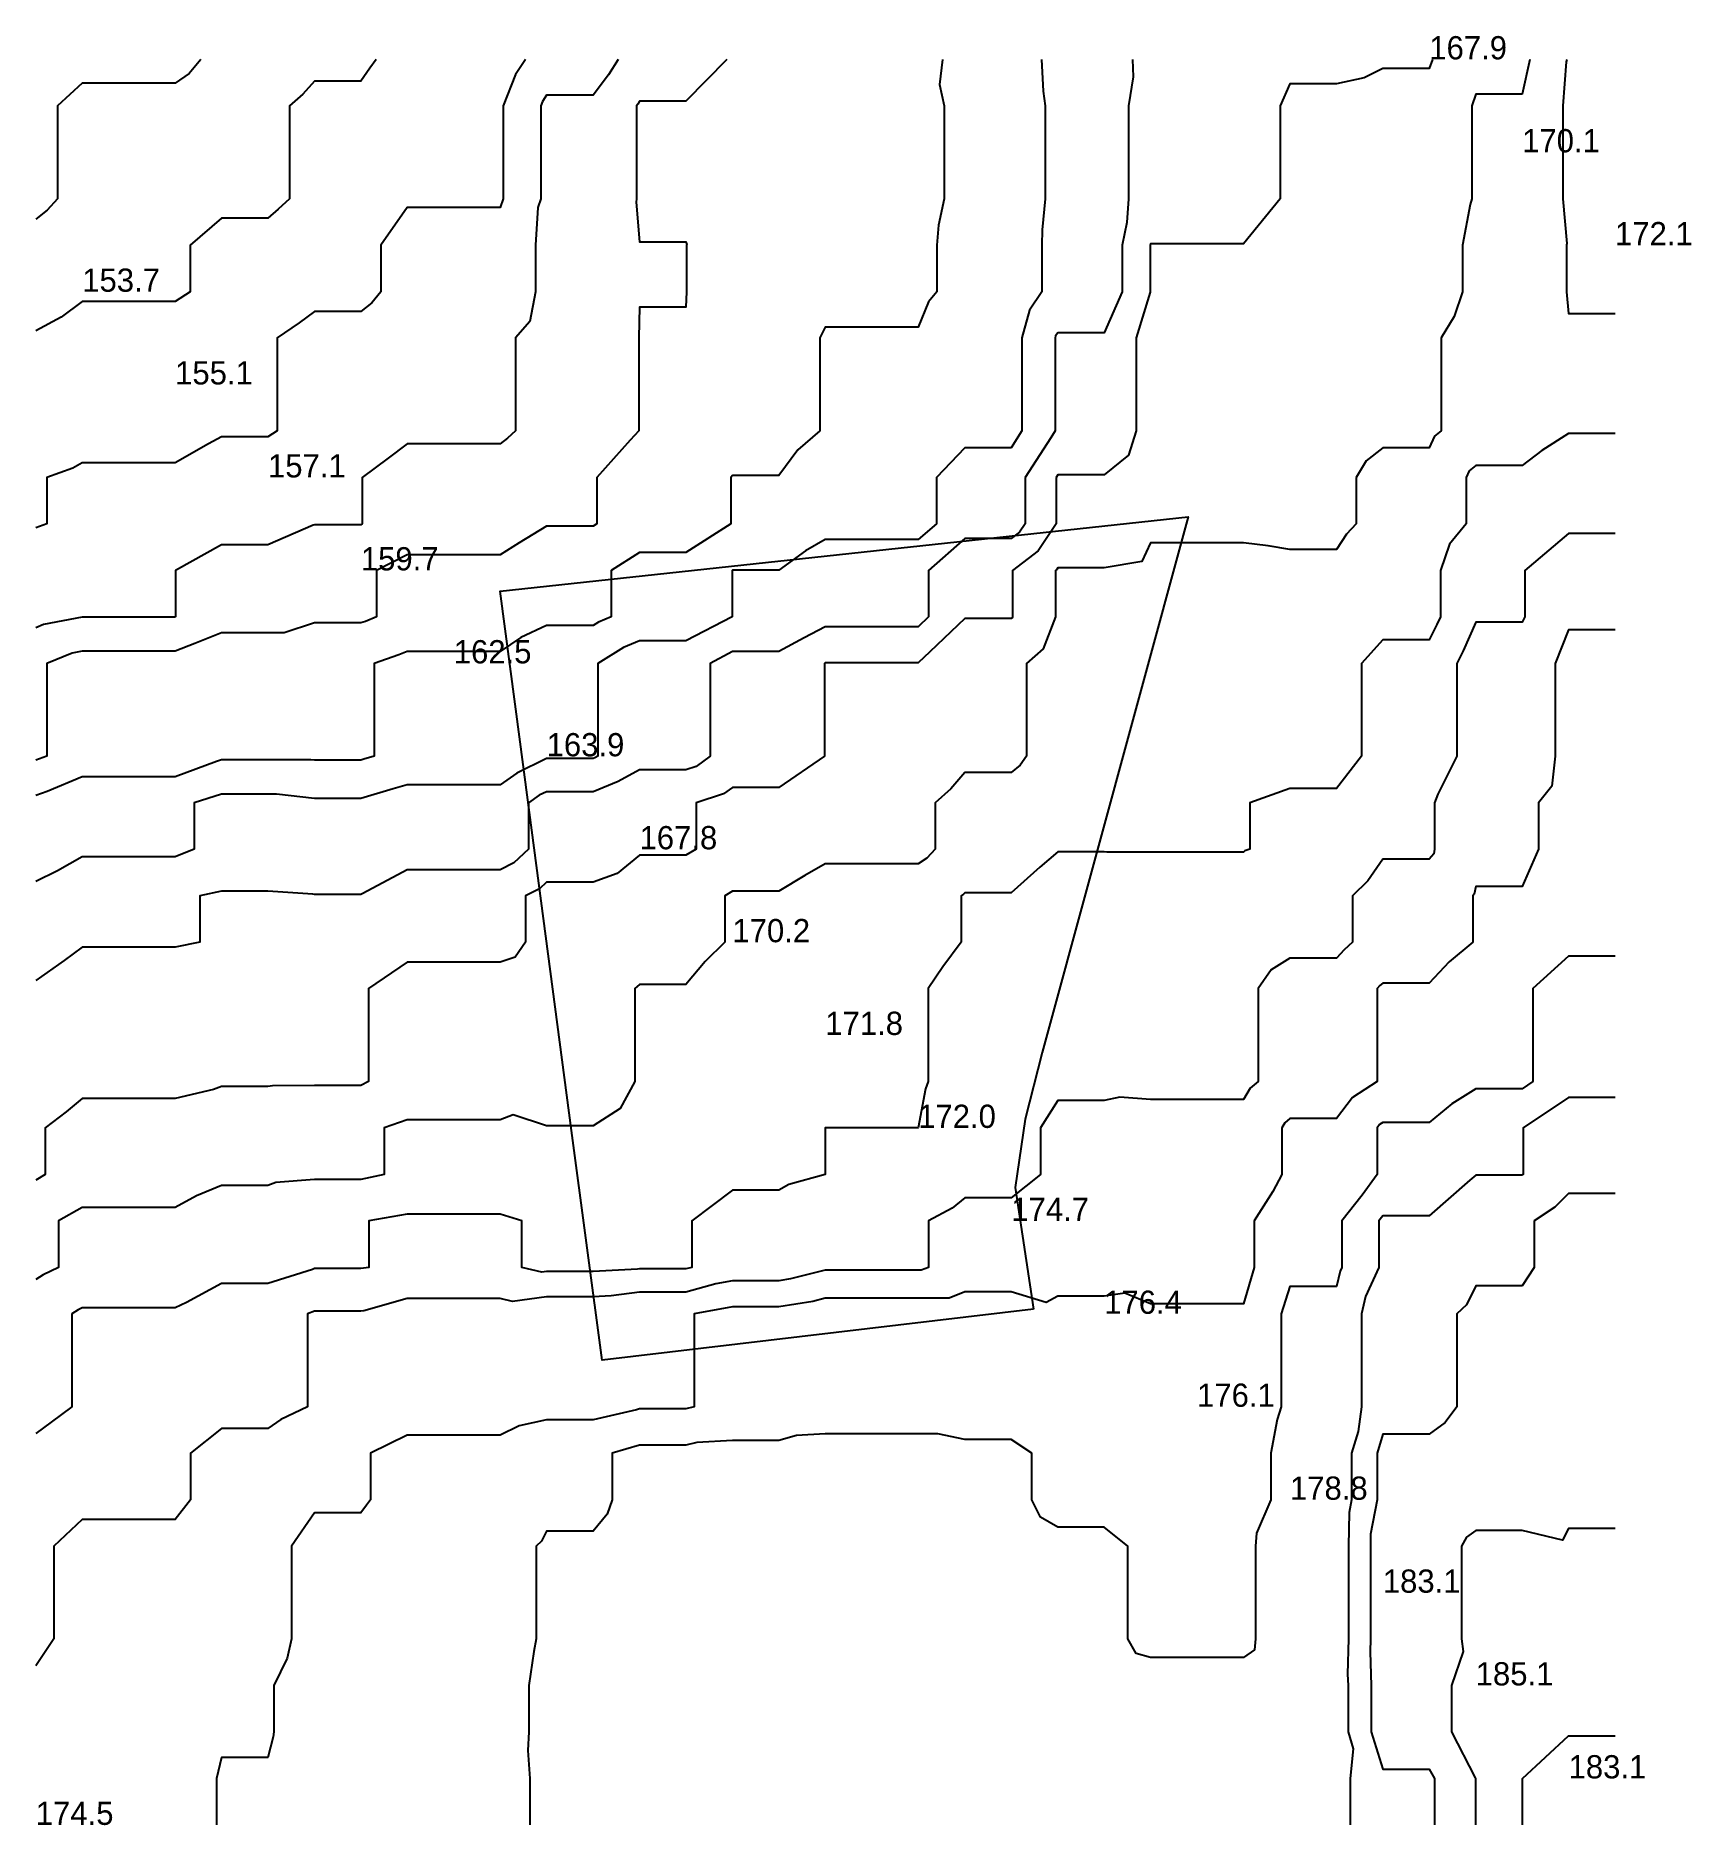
# Model space of a CAD drawing. Extents: x 0 to 71.3, y 0 to 77.
import ezdxf

# ---------------------------------------------------------------- set-up
doc = ezdxf.new("R2010")
doc.units = 0
for name, color, linetype in [('CONTOURS_MAJEURES', 3, 'CONTINUOUS'), ('CONTOURS_MINEURES', 8, 'CONTINUOUS'), ('PARCELLE', 4, 'CONTINUOUS'), ('POINTS_COTES', 7, 'CONTINUOUS')]:
    doc.layers.add(name, color=color, linetype=linetype)

msp = doc.modelspace()

# ---------------------------------------------------------------- linework, layer by layer
at = {"layer": 'CONTOURS_MAJEURES'}
for points in [[(29.756, 75.998), (27.996, 74.194), (26.193, 74.194), (25.997, 74.194), (25.921, 74.073), (25.864, 73.998), (25.864, 73.865), (25.864, 71.997), (25.864, 70.129), (25.864, 69.996), (25.856, 69.856), (25.997, 68.149), (27.843, 68.149), (27.996, 68.149), (28.028, 68.027), (28.023, 67.995), (28.023, 67.968), (28.023, 65.995), (27.996, 65.331), (27.33, 65.331), (25.997, 65.331), (25.972, 64.03), (25.966, 64.005), (25.966, 63.974), (25.966, 62.004), (25.966, 61.973), (25.966, 60.003), (25.597, 59.603), (24.156, 58.003), (24.156, 57.844), (24.156, 56.002), (23.997, 55.905), (22.094, 55.905), (21.998, 55.905), (20.808, 55.191), (19.998, 54.664), (18.661, 54.664), (17.998, 54.664), (17.336, 54.664), (15.999, 54.664), (14.674, 54.001), (14.674, 52.675), (14.674, 52), (14.194, 51.805), (13.999, 51.739), (13.738, 51.739), (11.999, 51.739), (10.69, 51.309), (10, 51.309), (9.309, 51.309), (8, 51.309), (6.856, 50.855), (6, 50.522), (5.478, 50.522), (4.001, 50.522), (2.523, 50.522), (2.001, 50.522), (1.564, 50.437), (0.474, 49.999), (0.474, 48.472), (0.474, 47.999), (0.474, 46.471), (0.474, 45.998), (0.001, 45.831)], [(64.327, 75.998), (64.001, 74.507), (63.492, 74.507), (62.001, 74.507), (61.833, 73.998), (61.833, 73.829), (61.833, 71.997), (61.833, 70.165), (61.833, 69.996), (61.76, 69.755), (61.438, 67.995), (61.438, 66.558), (61.438, 65.995), (61.069, 64.932), (60.518, 64.005), (60.518, 62.521), (60.518, 62.004), (60.518, 61.487), (60.518, 60.003), (60.232, 59.773), (60.002, 59.274), (59.272, 59.274), (58.002, 59.274), (57.291, 58.713), (56.853, 58.003), (56.853, 56.853), (56.853, 56.002), (56.444, 55.56), (56.002, 54.905), (55.098, 54.905), (54.003, 54.905), (53.062, 55.06), (52.003, 55.186), (50.819, 55.186), (50.003, 55.186), (49.188, 55.186), (48.004, 55.186), (47.619, 54.386), (46.004, 54.111), (44.114, 54.111), (44.004, 54.111), (43.96, 54.045), (43.903, 54.001), (43.903, 53.9), (43.903, 52), (43.382, 50.622), (42.657, 49.999), (42.657, 49.347), (42.657, 47.999), (42.657, 46.65), (42.657, 45.998), (42.38, 45.623), (42.005, 45.3), (41.307, 45.3), (40.005, 45.3), (39.406, 44.593), (38.726, 43.997), (38.726, 42.724), (38.726, 41.996), (38.372, 41.621), (37.995, 41.373), (37.371, 41.373), (35.995, 41.373), (35.372, 41.373), (33.995, 41.373), (33.12, 40.872), (31.996, 40.194), (30.195, 40.194), (29.996, 40.194), (29.666, 39.996), (29.666, 38.325), (29.666, 37.995), (28.827, 37.168), (27.996, 36.173), (27.828, 36.173), (25.997, 36.173), (25.791, 36.005), (25.791, 35.799), (25.791, 34.004), (25.791, 33.798), (25.791, 32.004), (25.159, 30.841), (23.997, 30.097), (22.091, 30.097), (21.998, 30.097), (20.562, 30.568), (19.998, 30.351), (18.346, 30.351), (17.998, 30.351), (17.65, 30.351), (15.999, 30.351), (14.999, 30.003), (14.999, 29.002), (14.999, 28.002), (13.999, 27.782), (12.219, 27.782), (11.999, 27.782), (10.341, 27.66), (10, 27.528), (8.473, 27.528), (8, 27.528), (6.916, 27.086), (6, 26.577), (4.576, 26.577), (4.001, 26.577), (3.426, 26.577), (2.001, 26.577), (0.978, 26.001), (0.978, 24.978), (0.978, 24), (0.318, 23.683), (0.001, 23.482)], [(68, 31.312), (66.692, 31.312), (66, 31.312), (64.042, 30.003), (64.042, 29.961), (64.042, 28.002), (64.022, 27.981), (64.001, 27.967), (62.036, 27.967), (62.001, 27.967), (61.751, 27.752), (60.002, 26.214), (59.788, 26.214), (58.002, 26.214), (57.835, 26.001), (57.835, 24.168), (57.835, 24), (57.262, 22.74), (57.077, 22), (57.077, 21.075), (57.077, 19.999), (57.077, 18.923), (57.077, 17.998), (56.943, 16.939), (56.66, 15.997), (56.66, 15.34), (56.66, 13.997), (56.555, 13.443), (56.528, 11.996), (56.528, 10.521), (56.528, 9.995), (56.528, 9.472), (56.528, 8.005), (56.485, 6.488), (56.503, 6.005), (56.503, 5.503), (56.503, 4.004), (56.729, 3.276), (56.596, 2.003), (56.596, 0.597), (56.596, 0.002)]]:
    msp.add_lwpolyline(points, dxfattribs=at)
at = {"layer": 'CONTOURS_MINEURES'}
for points in [[(7.115, 75.998), (6.602, 75.396), (6, 74.968), (4.97, 74.968), (4.001, 74.968), (3.031, 74.968), (2.001, 74.968), (0.935, 73.998), (0.935, 73.064), (0.935, 71.997), (0.935, 70.93), (0.935, 69.996), (0.493, 69.505), (0.001, 69.121)], [(14.66, 75.998), (14.378, 75.619), (13.999, 75.063), (13.064, 75.063), (11.999, 75.063), (11.497, 74.5), (10.923, 73.998), (10.923, 72.92), (10.923, 71.997), (10.923, 70.92), (10.923, 69.996), (10.439, 69.556), (10, 69.164), (8.832, 69.164), (8, 69.164), (6.644, 67.995), (6.644, 66.639), (6.644, 65.995), (6, 65.576), (4.422, 65.576), (4.001, 65.576), (3.58, 65.576), (2.001, 65.576), (1.1, 64.902), (0.001, 64.319)], [(21.089, 75.998), (20.655, 75.341), (20.127, 73.998), (20.127, 73.868), (20.127, 71.997), (20.127, 70.126), (20.127, 69.996), (19.998, 69.615), (18.379, 69.615), (17.998, 69.615), (16.379, 69.615), (15.999, 69.615), (14.856, 67.995), (14.856, 66.852), (14.856, 65.995), (14.473, 65.523), (13.999, 65.142), (13.142, 65.142), (11.999, 65.142), (11.349, 64.652), (10.4, 64.005), (10.4, 62.404), (10.4, 62.004), (10.4, 61.604), (10.4, 60.003), (10, 59.744), (8.259, 59.744), (8, 59.744), (7.443, 59.446), (6, 58.636), (5.367, 58.636), (4.001, 58.636), (2.634, 58.636), (2.001, 58.636), (1.601, 58.403), (0.484, 58.003), (0.484, 57.52), (0.484, 56.002), (0.001, 55.827)], [(25.079, 75.998), (24.664, 75.332), (23.997, 74.45), (23.545, 74.45), (21.998, 74.45), (21.817, 74.178), (21.747, 73.998), (21.747, 72.248), (21.747, 71.997), (21.747, 71.746), (21.747, 69.996), (21.617, 69.616), (21.524, 67.995), (21.524, 67.521), (21.524, 65.995), (21.279, 64.72), (20.652, 64.005), (20.652, 63.35), (20.652, 62.004), (20.652, 60.658), (20.652, 60.003), (20.314, 59.687), (19.998, 59.445), (19.44, 59.445), (17.998, 59.445), (17.44, 59.445), (15.999, 59.445), (15.172, 58.83), (14.061, 58.003), (14.061, 56.064), (14.061, 56.002), (13.999, 55.968), (12.033, 55.968), (11.999, 55.968), (11.944, 55.946), (10, 55.101), (8.9, 55.101), (8, 55.101), (6.019, 54.001), (6.019, 53.982), (6.019, 52), (6, 51.993), (4.008, 51.993), (4.001, 51.993), (3.993, 51.993), (2.001, 51.993), (0.334, 51.668), (0.001, 51.535)], [(29.756, 75.998), (27.996, 74.194), (26.193, 74.194), (25.997, 74.194), (25.921, 74.073), (25.864, 73.998), (25.864, 73.865), (25.864, 71.997), (25.864, 70.129), (25.864, 69.996), (25.856, 69.856), (25.997, 68.149), (27.843, 68.149), (27.996, 68.149), (28.028, 68.027), (28.023, 67.995), (28.023, 67.968), (28.023, 65.995), (27.996, 65.331), (27.33, 65.331), (25.997, 65.331), (25.972, 64.03), (25.966, 64.005), (25.966, 63.974), (25.966, 62.004), (25.966, 61.973), (25.966, 60.003), (25.597, 59.603), (24.156, 58.003), (24.156, 57.844), (24.156, 56.002), (23.997, 55.905), (22.094, 55.905), (21.998, 55.905), (20.808, 55.191), (19.998, 54.664), (18.661, 54.664), (17.998, 54.664), (17.336, 54.664), (15.999, 54.664), (14.674, 54.001), (14.674, 52.675), (14.674, 52), (14.194, 51.805), (13.999, 51.739), (13.738, 51.739), (11.999, 51.739), (10.69, 51.309), (10, 51.309), (9.309, 51.309), (8, 51.309), (6.856, 50.855), (6, 50.522), (5.478, 50.522), (4.001, 50.522), (2.523, 50.522), (2.001, 50.522), (1.564, 50.437), (0.474, 49.999), (0.474, 48.472), (0.474, 47.999), (0.474, 46.471), (0.474, 45.998), (0.001, 45.831)], [(39.044, 75.998), (38.915, 74.914), (39.121, 73.998), (39.121, 72.877), (39.121, 71.997), (39.121, 71.117), (39.121, 69.996), (38.866, 68.862), (38.795, 67.995), (38.795, 67.199), (38.795, 65.995), (38.44, 65.554), (37.995, 64.473), (36.466, 64.473), (35.995, 64.473), (35.525, 64.473), (33.995, 64.473), (33.755, 64.005), (33.755, 63.765), (33.755, 62.004), (33.755, 60.243), (33.755, 60.003), (32.81, 59.188), (31.996, 58.09), (30.083, 58.09), (29.996, 58.09), (29.924, 58.003), (29.924, 56.074), (29.924, 56.002), (27.996, 54.771), (26.767, 54.771), (25.997, 54.771), (24.779, 54.001), (24.779, 53.219), (24.779, 52), (24.23, 51.767), (23.997, 51.625), (23.622, 51.625), (21.998, 51.625), (20.881, 51.117), (19.998, 50.507), (18.506, 50.507), (17.998, 50.507), (16.506, 50.507), (15.999, 50.507), (15.638, 50.361), (14.57, 49.999), (14.57, 48.57), (14.57, 47.999), (14.57, 47.427), (14.57, 45.998), (14.126, 45.871), (13.999, 45.833), (12.164, 45.833), (11.999, 45.833), (11.851, 45.85), (10, 45.85), (9.851, 45.85), (8, 45.85), (7.784, 45.782), (6, 45.12), (5.123, 45.12), (4.001, 45.12), (2.878, 45.12), (2.001, 45.12), (0.493, 44.489), (0.001, 44.315)], [(43.299, 75.998), (43.379, 74.624), (43.458, 73.998), (43.458, 73.451), (43.458, 71.997), (43.458, 71.45), (43.458, 69.996), (43.341, 68.659), (43.316, 67.995), (43.316, 67.307), (43.316, 65.995), (42.794, 65.209), (42.456, 64.005), (42.456, 62.456), (42.456, 62.004), (42.456, 60.455), (42.456, 60.003), (42.005, 59.275), (40.733, 59.275), (40.005, 59.275), (38.79, 58.003), (38.79, 57.211), (38.79, 56.002), (37.995, 55.335), (37.328, 55.335), (35.995, 55.335), (34.662, 55.335), (33.995, 55.335), (33.148, 54.848), (31.996, 54.011), (31.986, 54.011), (29.996, 54.011), (29.981, 54.001), (29.981, 52.015), (29.981, 52), (27.996, 50.973), (27.024, 50.973), (25.997, 50.973), (25.314, 50.683), (24.197, 49.999), (24.197, 49.799), (24.197, 47.999), (24.197, 46.198), (24.197, 45.998), (24.068, 45.927), (23.997, 45.898), (23.898, 45.898), (21.998, 45.898), (20.717, 45.278), (19.998, 44.773), (19.222, 44.773), (17.998, 44.773), (16.774, 44.773), (15.999, 44.773), (15.395, 44.601), (13.999, 44.187), (13.81, 44.187), (11.999, 44.187), (10.37, 44.368), (10, 44.368), (8.37, 44.368), (8, 44.368), (6.824, 43.997), (6.824, 43.173), (6.824, 41.996), (6, 41.674), (4.323, 41.674), (4.001, 41.674), (2.324, 41.674), (2.001, 41.674), (0.931, 41.067), (0.001, 40.604)], [(47.218, 75.998), (47.256, 75.25), (47.047, 73.998), (47.047, 73.041), (47.047, 71.997), (47.047, 70.953), (47.047, 69.996), (46.981, 68.972), (46.772, 67.995), (46.772, 67.227), (46.772, 65.995), (46.004, 64.229), (44.23, 64.229), (44.004, 64.229), (43.915, 64.094), (43.89, 64.005), (43.89, 63.89), (43.89, 62.004), (43.89, 61.889), (43.89, 60.003), (43.703, 59.701), (42.603, 58.003), (42.603, 57.404), (42.603, 56.002), (42.364, 55.642), (42.005, 55.368), (41.371, 55.368), (40.005, 55.368), (38.445, 54.001), (38.445, 53.553), (38.445, 52), (37.995, 51.566), (37.561, 51.566), (35.995, 51.566), (34.429, 51.566), (33.995, 51.566), (33.092, 51.097), (31.996, 50.509), (30.505, 50.509), (29.996, 50.509), (29.039, 49.999), (29.039, 48.957), (29.039, 47.999), (29.039, 46.956), (29.039, 45.998), (28.434, 45.56), (27.996, 45.42), (26.575, 45.42), (25.997, 45.42), (25.078, 44.917), (23.997, 44.474), (22.474, 44.474), (21.998, 44.474), (21.676, 44.319), (21.219, 43.997), (21.219, 42.776), (21.219, 41.996), (20.581, 41.413), (19.998, 41.117), (19.119, 41.117), (17.998, 41.117), (16.877, 41.117), (15.999, 41.117), (14.09, 40.087), (13.999, 40.051), (13.944, 40.051), (11.999, 40.051), (11.935, 40.06), (10, 40.188), (8.193, 40.188), (8, 40.188), (7.059, 39.996), (7.059, 38.936), (7.059, 37.995), (6, 37.778), (4.219, 37.778), (4.001, 37.778), (2.219, 37.778), (2.001, 37.778), (1.219, 37.216), (0.001, 36.355)], [(60.142, 75.998), (60.002, 75.598), (59.602, 75.598), (58.002, 75.598), (57.202, 75.198), (56.002, 74.945), (55.055, 74.945), (54.003, 74.945), (53.584, 73.998), (53.584, 73.579), (53.584, 71.997), (53.584, 70.415), (53.584, 69.996), (52.003, 68.053), (50.06, 68.053), (50.003, 68.053), (49.946, 68.053), (48.004, 68.053), (47.991, 67.995), (47.991, 66.007), (47.991, 65.995), (47.982, 65.973), (47.382, 64.005), (47.382, 63.383), (47.382, 62.004), (47.382, 60.625), (47.382, 60.003), (47.046, 58.96), (46.004, 58.115), (44.117, 58.115), (44.004, 58.115), (43.931, 58.003), (43.931, 56.075), (43.931, 56.002), (43.162, 54.844), (42.06, 54.001), (42.06, 52.056), (42.06, 52), (42.045, 51.96), (42.005, 51.926), (41.93, 51.926), (40.005, 51.926), (38.497, 50.5), (37.995, 50.015), (36.011, 50.015), (35.995, 50.015), (35.98, 50.015), (33.995, 50.015), (33.966, 49.999), (33.966, 49.97), (33.966, 47.999), (33.966, 46.028), (33.966, 45.998), (31.996, 44.65), (30.649, 44.65), (29.996, 44.65), (29.617, 44.376), (28.435, 43.997), (28.435, 42.436), (28.435, 41.996), (27.996, 41.743), (26.25, 41.743), (25.997, 41.743), (25.032, 40.961), (23.997, 40.581), (22.583, 40.581), (21.998, 40.581), (21.692, 40.301), (21.089, 39.996), (21.089, 39.086), (21.089, 37.995), (20.642, 37.354), (19.998, 37.131), (19.13, 37.131), (17.998, 37.131), (16.867, 37.131), (15.999, 37.131), (14.329, 36.005), (14.329, 34.335), (14.329, 34.004), (14.329, 33.674), (14.329, 32.004), (13.999, 31.827), (12.175, 31.827), (11.999, 31.827), (10.194, 31.809), (10, 31.791), (9.787, 31.791), (8, 31.791), (7.655, 31.658), (6, 31.267), (5.264, 31.267), (4.001, 31.267), (2.737, 31.267), (2.001, 31.267), (1.309, 30.695), (0.405, 30.003), (0.405, 29.599), (0.405, 28.002), (0.001, 27.748)], [(64.327, 75.998), (64.001, 74.507), (63.492, 74.507), (62.001, 74.507), (61.833, 73.998), (61.833, 73.829), (61.833, 71.997), (61.833, 70.165), (61.833, 69.996), (61.76, 69.755), (61.438, 67.995), (61.438, 66.558), (61.438, 65.995), (61.069, 64.932), (60.518, 64.005), (60.518, 62.521), (60.518, 62.004), (60.518, 61.487), (60.518, 60.003), (60.232, 59.773), (60.002, 59.274), (59.272, 59.274), (58.002, 59.274), (57.291, 58.713), (56.853, 58.003), (56.853, 56.853), (56.853, 56.002), (56.444, 55.56), (56.002, 54.905), (55.098, 54.905), (54.003, 54.905), (53.062, 55.06), (52.003, 55.186), (50.819, 55.186), (50.003, 55.186), (49.188, 55.186), (48.004, 55.186), (47.619, 54.386), (46.004, 54.111), (44.114, 54.111), (44.004, 54.111), (43.96, 54.045), (43.903, 54.001), (43.903, 53.9), (43.903, 52), (43.382, 50.622), (42.657, 49.999), (42.657, 49.347), (42.657, 47.999), (42.657, 46.65), (42.657, 45.998), (42.38, 45.623), (42.005, 45.3), (41.307, 45.3), (40.005, 45.3), (39.406, 44.593), (38.726, 43.997), (38.726, 42.724), (38.726, 41.996), (38.372, 41.621), (37.995, 41.373), (37.371, 41.373), (35.995, 41.373), (35.372, 41.373), (33.995, 41.373), (33.12, 40.872), (31.996, 40.194), (30.195, 40.194), (29.996, 40.194), (29.666, 39.996), (29.666, 38.325), (29.666, 37.995), (28.827, 37.168), (27.996, 36.173), (27.828, 36.173), (25.997, 36.173), (25.791, 36.005), (25.791, 35.799), (25.791, 34.004), (25.791, 33.798), (25.791, 32.004), (25.159, 30.841), (23.997, 30.097), (22.091, 30.097), (21.998, 30.097), (20.562, 30.568), (19.998, 30.351), (18.346, 30.351), (17.998, 30.351), (17.65, 30.351), (15.999, 30.351), (14.999, 30.003), (14.999, 29.002), (14.999, 28.002), (13.999, 27.782), (12.219, 27.782), (11.999, 27.782), (10.341, 27.66), (10, 27.528), (8.473, 27.528), (8, 27.528), (6.916, 27.086), (6, 26.577), (4.576, 26.577), (4.001, 26.577), (3.426, 26.577), (2.001, 26.577), (0.978, 26.001), (0.978, 24.978), (0.978, 24), (0.318, 23.683), (0.001, 23.482)], [(65.921, 75.998), (65.898, 75.896), (65.755, 73.998), (65.755, 73.752), (65.755, 71.997), (65.755, 70.242), (65.755, 69.996), (65.918, 68.078), (65.905, 67.995), (65.905, 67.9), (65.905, 65.995), (66, 65.058), (66.941, 65.058), (68, 65.058)], [(68, 59.892), (67.889, 59.892), (66, 59.892), (64.842, 59.162), (64.001, 58.513), (62.511, 58.513), (62.001, 58.513), (61.719, 58.285), (61.588, 58.003), (61.588, 57.589), (61.588, 56.002), (60.876, 55.127), (60.479, 54.001), (60.479, 52.478), (60.479, 52), (60.334, 51.668), (60.002, 51.017), (59.018, 51.017), (58.002, 51.017), (57.078, 49.999), (57.078, 49.075), (57.078, 47.999), (57.078, 46.923), (57.078, 45.998), (56.002, 44.619), (55.381, 44.619), (54.003, 44.619), (52.273, 43.997), (52.273, 43.727), (52.273, 41.996), (52.065, 41.935), (52.003, 41.877), (51.884, 41.877), (50.003, 41.877), (49.884, 41.877), (48.004, 41.877), (46.123, 41.877), (46.004, 41.89), (45.898, 41.89), (44.004, 41.89), (43.235, 41.227), (42.005, 40.125), (40.134, 40.125), (40.005, 40.125), (39.942, 40.058), (39.847, 39.996), (39.847, 39.839), (39.847, 37.995), (39.062, 36.938), (38.431, 36.005), (38.431, 34.438), (38.431, 34.004), (38.431, 33.57), (38.431, 32.004), (38.309, 31.69), (37.995, 30.003), (35.995, 30.003), (33.995, 30.003), (33.995, 28.002), (32.432, 27.565), (31.996, 27.321), (31.316, 27.321), (29.996, 27.321), (28.249, 26.001), (28.249, 25.749), (28.249, 24), (27.996, 23.931), (26.066, 23.931), (25.997, 23.931), (25.917, 23.92), (23.997, 23.821), (22.177, 23.821), (21.998, 23.821), (21.789, 23.792), (20.933, 24), (20.933, 25.065), (20.933, 26.001), (19.998, 26.284), (18.281, 26.284), (17.998, 26.284), (17.715, 26.284), (15.999, 26.284), (14.342, 26.001), (14.342, 25.658), (14.342, 24), (13.999, 23.945), (12.054, 23.945), (11.999, 23.945), (11.912, 23.913), (10, 23.301), (8.699, 23.301), (8, 23.301), (6.49, 22.489), (6, 22.257), (5.743, 22.257), (4.001, 22.257), (3.744, 22.257), (2.001, 22.257), (1.827, 22.173), (1.555, 22), (1.555, 20.446), (1.555, 19.999), (1.555, 19.552), (1.555, 17.998), (0.665, 17.334), (0.001, 16.855)], [(68, 55.595), (66.407, 55.595), (66, 55.595), (64.123, 54.001), (64.123, 52.123), (64.123, 52), (64.001, 51.778), (62.223, 51.778), (62.001, 51.778), (61.46, 50.541), (61.184, 49.999), (61.184, 48.816), (61.184, 47.999), (61.184, 47.181), (61.184, 45.998), (60.374, 44.37), (60.233, 43.997), (60.233, 43.765), (60.233, 41.996), (60.193, 41.805), (60.002, 41.565), (59.57, 41.565), (58.002, 41.565), (57.357, 40.641), (56.701, 39.996), (56.701, 38.694), (56.701, 37.995), (56.334, 37.664), (56.002, 37.31), (55.314, 37.31), (54.003, 37.31), (53.195, 36.809), (52.636, 36.005), (52.636, 34.638), (52.636, 34.004), (52.636, 32.637), (52.636, 32.004), (52.286, 31.72), (52.003, 31.228), (50.779, 31.228), (50.003, 31.228), (49.228, 31.228), (48.004, 31.228), (46.685, 31.322), (46.004, 31.187), (45.188, 31.187), (44.004, 31.187), (43.261, 30.003), (43.261, 29.259), (43.261, 28.002), (42.005, 26.988), (41.018, 26.988), (40.005, 26.988), (39.462, 26.542), (38.439, 26.001), (38.439, 24.443), (38.439, 24), (38.121, 23.874), (37.995, 23.874), (37.868, 23.874), (35.995, 23.874), (35.869, 23.874), (33.995, 23.874), (32.493, 23.503), (31.996, 23.425), (30.571, 23.425), (29.996, 23.425), (29.288, 23.292), (27.996, 22.935), (27.061, 22.935), (25.997, 22.935), (24.771, 22.774), (23.997, 22.734), (23.264, 22.734), (21.998, 22.734), (20.528, 22.53), (19.998, 22.659), (18.657, 22.659), (17.998, 22.659), (17.34, 22.659), (15.999, 22.659), (14.13, 22.131), (13.999, 22.11), (13.889, 22.11), (11.999, 22.11), (11.699, 22), (11.699, 20.299), (11.699, 19.999), (11.699, 19.699), (11.699, 17.998), (10.548, 17.45), (10, 17.066), (9.068, 17.066), (8, 17.066), (6.667, 15.997), (6.667, 15.33), (6.667, 13.997), (6, 13.148), (4.848, 13.148), (4.001, 13.148), (3.153, 13.148), (2.001, 13.148), (0.783, 11.996), (0.783, 10.777), (0.783, 9.995), (0.783, 9.217), (0.783, 8.005), (0.001, 6.852)], [(68, 51.448), (67.448, 51.448), (66, 51.448), (65.425, 49.999), (65.425, 48.574), (65.425, 47.999), (65.425, 47.423), (65.425, 45.998), (65.285, 44.713), (64.712, 43.997), (64.712, 43.286), (64.712, 41.996), (64.001, 40.396), (63.601, 40.396), (62.001, 40.396), (61.932, 40.065), (61.876, 39.996), (61.876, 39.871), (61.876, 37.995), (60.852, 37.148), (60.002, 36.239), (59.766, 36.239), (58.002, 36.239), (57.878, 36.128), (57.763, 36.005), (57.763, 34.243), (57.763, 34.004), (57.763, 33.765), (57.763, 32.004), (56.692, 31.313), (56.002, 30.408), (55.597, 30.408), (54.003, 30.408), (53.779, 30.227), (53.65, 30.003), (53.65, 28.355), (53.65, 28.002), (53.262, 27.261), (52.464, 26.001), (52.464, 25.539), (52.464, 24), (52.003, 22.431), (51.572, 22.431), (50.003, 22.431), (48.434, 22.431), (48.004, 22.431), (46.895, 22.891), (46.004, 22.766), (44.771, 22.766), (44.004, 22.766), (43.513, 22.491), (42.005, 22.941), (40.946, 22.941), (40.005, 22.941), (39.329, 22.673), (37.995, 22.669), (36.664, 22.669), (35.995, 22.669), (34.664, 22.669), (33.995, 22.669), (33.459, 22.536), (31.996, 22.307), (31.689, 22.307), (29.996, 22.307), (28.355, 22), (28.355, 21.641), (28.355, 19.999), (28.355, 19.641), (28.355, 17.998), (27.996, 17.904), (27.903, 17.904), (25.997, 17.904), (25.864, 17.865), (23.997, 17.442), (23.442, 17.442), (21.998, 17.442), (20.812, 17.184), (19.998, 16.783), (19.213, 16.783), (17.998, 16.783), (16.784, 16.783), (15.999, 16.783), (14.42, 15.997), (14.42, 14.418), (14.42, 13.997), (14.236, 13.76), (13.999, 13.441), (13.443, 13.441), (11.999, 13.441), (11.009, 11.996), (11.009, 11.005), (11.009, 9.995), (11.009, 9.01), (11.009, 8.005), (10.828, 7.177), (10.255, 6.005), (10.255, 4.26), (10.255, 4.004), (10.217, 3.786), (10, 2.903), (9.1, 2.903), (8, 2.903), (7.78, 2.003), (7.78, 1.783), (7.78, 0.002)], [(68, 37.395), (66.604, 37.395), (66, 37.395), (64.467, 36.005), (64.467, 34.471), (64.467, 34.004), (64.467, 33.538), (64.467, 32.004), (64.001, 31.68), (62.325, 31.68), (62.001, 31.68), (60.967, 31.037), (60.002, 30.234), (58.233, 30.234), (58.002, 30.234), (57.862, 30.143), (57.754, 30.003), (57.754, 29.755), (57.754, 28.002), (57.113, 27.113), (56.241, 26.001), (56.241, 25.762), (56.241, 24), (56.167, 23.836), (56.002, 23.178), (55.18, 23.178), (54.003, 23.178), (53.627, 22), (53.627, 20.375), (53.627, 19.999), (53.627, 18.374), (53.627, 17.998), (53.455, 17.45), (53.178, 15.997), (53.178, 14.822), (53.178, 13.997), (52.561, 12.555), (52.524, 11.996), (52.524, 10.516), (52.524, 9.995), (52.524, 9.477), (52.524, 8.005), (52.476, 7.532), (52.003, 7.21), (51.208, 7.21), (50.003, 7.21), (48.798, 7.21), (48.004, 7.21), (47.384, 7.385), (47.02, 8.005), (47.02, 8.984), (47.02, 9.995), (47.02, 11.011), (47.02, 11.996), (46.004, 12.817), (45.184, 12.817), (44.004, 12.817), (43.256, 13.248), (42.896, 13.997), (42.896, 14.888), (42.896, 15.997), (42.005, 16.59), (41.413, 16.59), (40.005, 16.59), (38.841, 16.84), (37.995, 16.834), (37.158, 16.834), (35.995, 16.834), (34.832, 16.834), (33.995, 16.834), (32.76, 16.762), (31.996, 16.548), (31.446, 16.548), (29.996, 16.548), (28.462, 16.463), (27.996, 16.341), (26.34, 16.341), (25.997, 16.341), (24.824, 15.997), (24.824, 14.824), (24.824, 13.997), (24.611, 13.382), (23.997, 12.648), (22.65, 12.648), (21.998, 12.648), (21.783, 12.21), (21.543, 11.996), (21.543, 11.541), (21.543, 9.995), (21.543, 8.458), (21.543, 8.005), (21.452, 7.46), (21.228, 6.005), (21.228, 4.773), (21.228, 4.004), (21.191, 3.197), (21.273, 2.003), (21.273, 0.727), (21.273, 0.002)], [(68, 31.312), (66.692, 31.312), (66, 31.312), (64.042, 30.003), (64.042, 29.961), (64.042, 28.002), (64.022, 27.981), (64.001, 27.967), (62.036, 27.967), (62.001, 27.967), (61.751, 27.752), (60.002, 26.214), (59.788, 26.214), (58.002, 26.214), (57.835, 26.001), (57.835, 24.168), (57.835, 24), (57.262, 22.74), (57.077, 22), (57.077, 21.075), (57.077, 19.999), (57.077, 18.923), (57.077, 17.998), (56.943, 16.939), (56.66, 15.997), (56.66, 15.34), (56.66, 13.997), (56.555, 13.443), (56.528, 11.996), (56.528, 10.521), (56.528, 9.995), (56.528, 9.472), (56.528, 8.005), (56.485, 6.488), (56.503, 6.005), (56.503, 5.503), (56.503, 4.004), (56.729, 3.276), (56.596, 2.003), (56.596, 0.597), (56.596, 0.002)], [(68, 27.185), (67.183, 27.185), (66, 27.185), (65.415, 26.587), (64.514, 26.001), (64.514, 24.514), (64.514, 24), (64.001, 23.206), (63.206, 23.206), (62.001, 23.206), (61.607, 22.394), (61.194, 22), (61.194, 21.192), (61.194, 19.999), (61.194, 19.191), (61.194, 17.998), (60.682, 17.317), (60.002, 16.816), (58.82, 16.816), (58.002, 16.816), (57.755, 15.997), (57.755, 14.243), (57.755, 13.997), (57.477, 12.521), (57.467, 11.996), (57.467, 11.46), (57.467, 9.995), (57.467, 8.538), (57.467, 8.005), (57.451, 7.454), (57.506, 6.005), (57.506, 4.5), (57.506, 4.004), (58.002, 2.406), (58.405, 2.406), (60.002, 2.406), (60.223, 2.003), (60.223, 0.224), (60.223, 0.002)], [(68, 12.755), (66.759, 12.755), (66, 12.755), (65.742, 12.255), (64.001, 12.675), (62.68, 12.675), (62.001, 12.675), (61.607, 12.39), (61.388, 11.996), (61.388, 11.383), (61.388, 9.995), (61.388, 9.385), (61.388, 8.005), (61.455, 7.458), (60.963, 6.005), (60.963, 5.042), (60.963, 4.004), (61.982, 2.023), (61.992, 2.003), (61.992, 1.994), (61.992, 0.002)], [(64.022, 0.002), (64.022, 1.982), (64.022, 2.003), (66, 3.829), (66.175, 3.829), (68, 3.829)]]:
    msp.add_lwpolyline(points, dxfattribs=at)
at = {"layer": 'PARCELLE'}
msp.add_lwpolyline([(42.954, 22.207), (24.382, 20), (23.071, 29.889), (20.862, 46.618), (20, 53.107), (49.618, 56.307), (43.34, 33.255), (42.604, 30.382), (42.165, 27.437), (42.954, 22.207)], close=True, dxfattribs=at)

# ---------------------------------------------------------------- texts
at = {"layer": 'POINTS_COTES'}
for s, p in [('167.9', (60.002, 75.998)), ('170.1', (64.001, 71.997)), ('172.1', (68, 67.995)), ('153.7', (2.001, 65.995)), ('155.1', (6, 62.004)), ('157.1', (10, 58.003)), ('159.7', (13.999, 54.001)), ('162.5', (17.998, 49.999)), ('163.9', (21.998, 45.998)), ('167.8', (25.997, 41.996)), ('170.2', (29.996, 37.995)), ('171.8', (33.995, 34.004)), ('172.0', (37.995, 30.003)), ('174.7', (42.005, 26.001)), ('176.4', (46.004, 22)), ('176.1', (50.003, 17.998)), ('178.8', (54.003, 13.997)), ('183.1', (58.002, 9.995)), ('185.1', (62.001, 6.005)), ('183.1', (66, 2.003)), ('174.5', (0.001, 0.002))]:
    msp.add_text(s, height=1, dxfattribs=at).set_placement(p)

doc.saveas('drawing.dxf')
